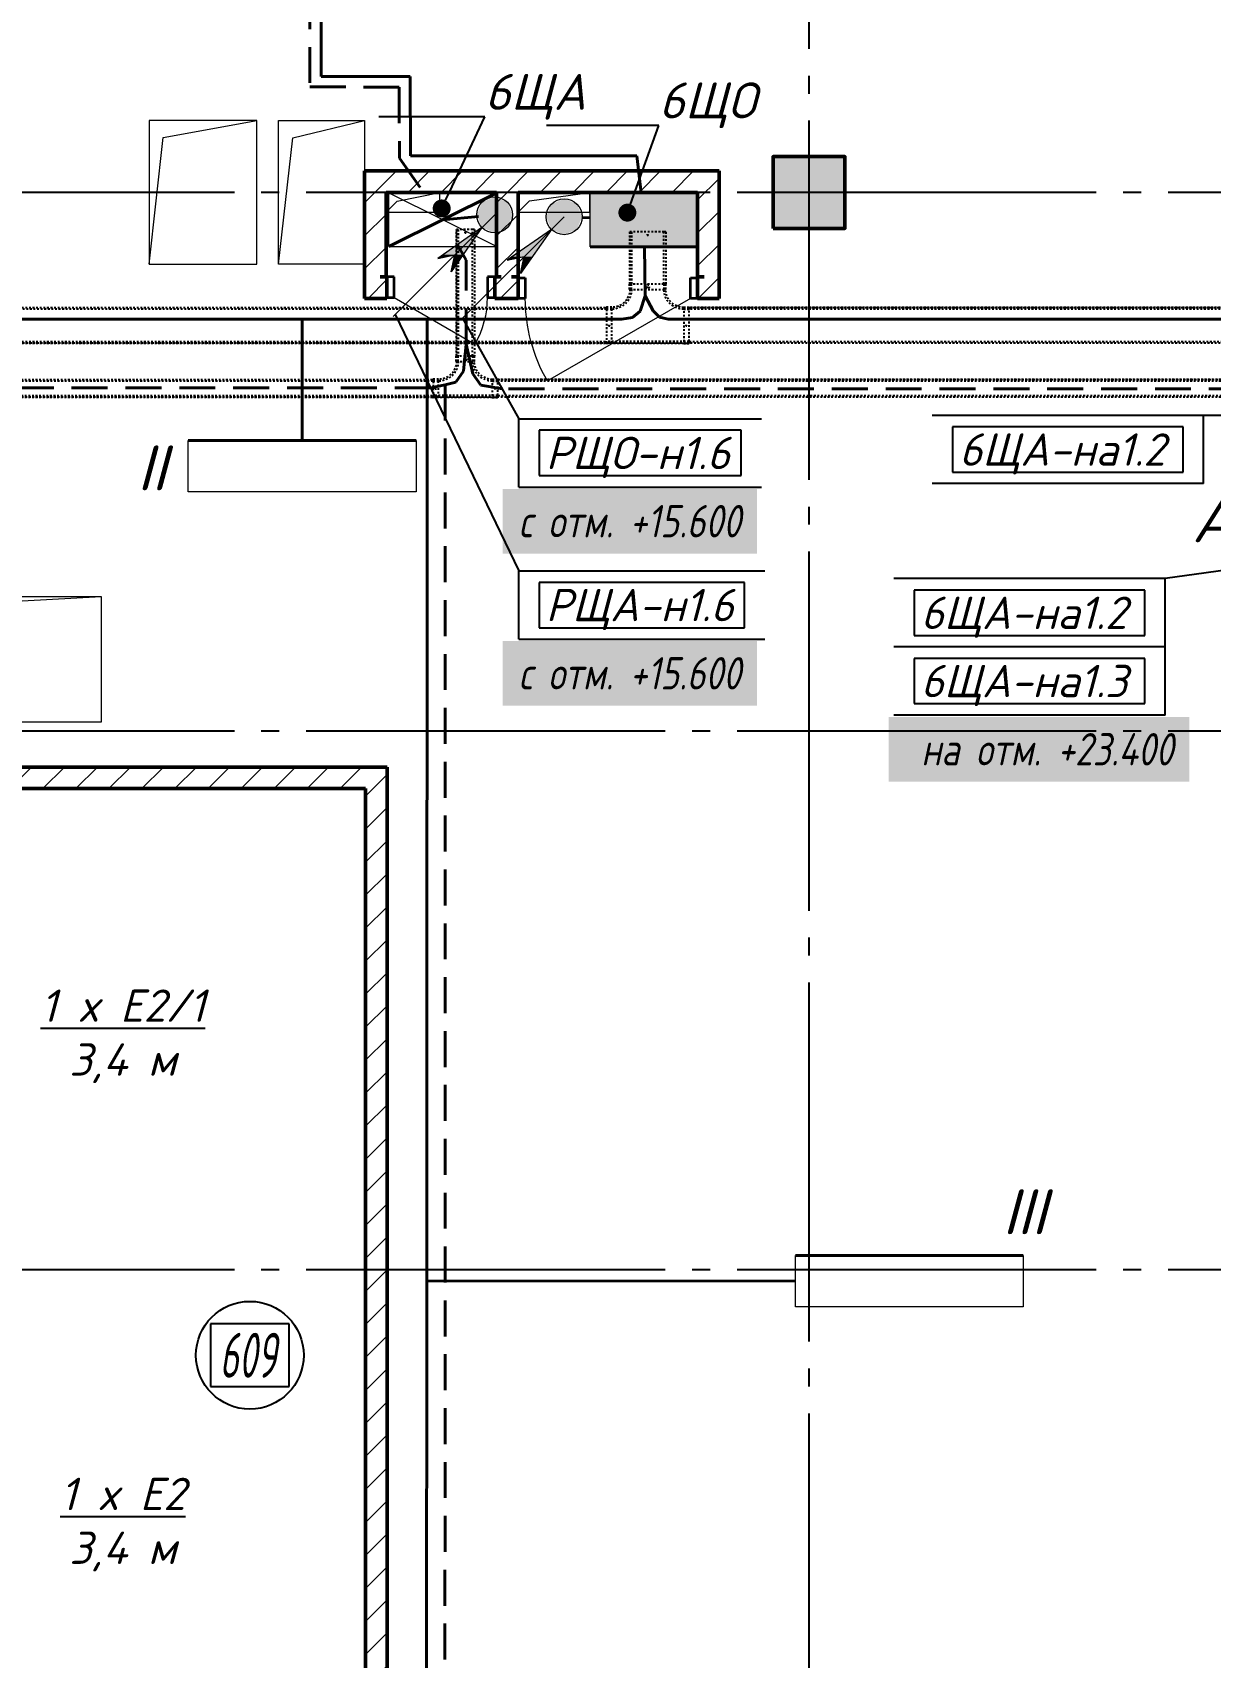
# Model space of a CAD drawing. Header units: millimetres. Extents: x 0 to 1093, y 0 to 420.
# Drawn here: x 414.9 to 480.6, y 198 to 288.5 of the extents above; entities that cross this region are included whole.
import ezdxf
from ezdxf import colors
from ezdxf.entities.mleader import LeaderData, LeaderLine
from ezdxf.math import Vec2, Vec3

# ---------------------------------------------------------------- set-up
doc = ezdxf.new("R2010")
doc.units = ezdxf.units.MM
doc.linetypes.add('JIS_02_2.0', pattern=[3, 2, -1])
doc.linetypes.add('ГОСТ 2.303 5', pattern=[24, 20, -1.5, 1, -1.5])
for name, color, linetype in [('Viewport1ForCustomObjects_0', 7, 'Continuous'), ('Viewport2ForCustomObjects_0', 7, 'Continuous'), ('Номер помещения', 7, 'Continuous'), ('СПКБ-0000-000-АР#006$0$Двери ArchiCAD', 7, 'Continuous'), ('СПКБ-0000-000-АР#006$0$Колонны существующие', 7, 'Continuous'), ('СПКБ-0000-000-АР#006$0$Стены', 7, 'Continuous'), ('Строительные оси', 7, 'Continuous'), ('ЭМ_ЛОТКИ', 3, 'JIS_02_2.0'), ('ЭО_АВАРИЙНОЕ ОСВЕЩЕНИЕ', 7, 'Continuous'), ('ЭО_РАБОЧЕЕ ОСВЕЩЕНИЕ', 7, 'Continuous'), ('ЭС', 7, 'Continuous')]:
    doc.layers.add(name, color=color, linetype=linetype)
for name, color, linetype, lineweight, true_color in [('СПКБ-0000-000-АР#006$0$Двери ArchiCAD_Ном._пера__23', 7, 'Continuous', 35, 0xff6600), ('СПКБ-0000-000-АР#006$0$Двери ArchiCAD_Ном._пера__3', 7, 'Continuous', 18, 0xff6600), ('СПКБ-0000-000-АР#006$0$Двери ArchiCAD_Ном._пера__58', 7, 'Continuous', 50, 0xdf0000), ('СПКБ-0000-000-АР#006$0$Колонны существующие_Ном._пера__102', 7, 'Continuous', 13, 0xcccccc), ('СПКБ-0000-000-АР#006$0$Стены_Ном._пера__161', 7, 'Continuous', 13, 0xe11606), ('СПКБ-0000-000-АР#006$0$Стены_Ном._пера__58', 7, 'Continuous', 50, 0xdf0000)]:
    doc.layers.add(name, color=color, linetype=linetype, lineweight=lineweight, true_color=true_color)
for name, color, linetype, lineweight in [('СПКБ-0000-000-АР#006$0$Колонны существующие_Ном._пера__141', 7, 'Continuous', 50), ('СПКБ-0000-000-АР#006$0$Стены_Ном._пера__20', 1, 'Continuous', 20), ('СПКБ-0000-000-АР#006$0$Шахты ОВ_Ном._пера__1', 7, 'Continuous', 13)]:
    doc.layers.add(name, color=color, linetype=linetype, lineweight=lineweight)
doc.styles.add('1.8', font='isocpeui.ttf', dxfattribs={"height": 1.8})
doc.styles.add('2.5', font='isocpeui.ttf')
doc.styles.add('CustomTextStyle13', font='isocpeui.ttf', dxfattribs={"width": 0.592798, "height": 2.5})
doc.styles.add('CustomTextStyle58', font='isocpeui.ttf', dxfattribs={"width": 0.987755, "height": 1.8})
doc.styles.add('CustomTextStyle68', font='isocpeui.ttf', dxfattribs={"width": 0.987755, "height": 1.8})
doc.styles.add('CustomTextStyle70', font='isocpeui.ttf', dxfattribs={"width": 0.987755, "height": 1.8})
doc.styles.add('CustomTextStyle87', font='isocpeui.ttf', dxfattribs={"width": 0.987755, "height": 1.8})
doc.styles.add('CustomTextStyle88', font='isocpeui.ttf', dxfattribs={"width": 0.987755, "height": 1.8})
pattern_1 = [(45, (0, 0), (-91.9239, 91.9239), [])]

# ---------------------------------------------------------------- blocks, each defined once
blk = doc.blocks.new('*U330')
at = {"color": 0, "linetype": 'ByBlock', "lineweight": -2}
for p, q in [((-101, 0), (-101, -29.5)), ((-101, 0), (-100.2, 0)), ((-100.2, 0), (-100.2, -29.5)), ((-100.2, 0), (-98.7, 0)), ((-98.7, 0), (98.7, 0)), ((98.7, 0), (100.2, 0)), ((100.2, 0), (100.2, -29.5)), ((100.2, 0), (101, 0)), ((101, 0), (101, -29.5)), ((-100, -31), (-100, -21886.1)), ((-90, -31), (-100, -31)), ((-100, -21886.1), (-100, -31)), ((-90, -21886.1), (-90, -31)), ((90, -31), (90, -21886.1)), ((100, -31), (90, -31)), ((100, -21886.1), (100, -31)), ((100, -21886.1), (100, -31))]:
    blk.add_line(p, q, dxfattribs=at)
blk.add_circle((0, -15), 3.5, dxfattribs=at)
for centre, radius, start, end in [((-99.8, -29.5), 1.21, 180.00001, 247.38013), ((-100.4, -31), 0.413, 0, 67.38013), ((-99.8, -29.5), 0.413, 180.00004, 247.38013), ((-100.4, -31), 1.21, 0, 67.38013), ((100.4, -31), 1.21, 112.61987, 180), ((99.8, -29.5), 0.413, 292.61987, 359.99996), ((100.4, -31), 0.413, 112.61987, 180), ((99.8, -29.5), 1.21, 292.61987, 359.99999)]:
    blk.add_arc(centre, radius, start, end, dxfattribs=at)
blk = doc.blocks.new('*U331')
at = {"color": 0, "linetype": 'ByBlock', "lineweight": -2}
for p, q in [((-50.7, 0), (-50.7, -29.5)), ((-50.7, 0), (-50, 0)), ((-50, 0), (-50, -29.5)), ((-50, 0), (-48.5, 0)), ((-48.5, 0), (48.5, 0)), ((48.5, 0), (50, 0)), ((50, 0), (50, -29.5)), ((50, 0), (50.7, 0)), ((50.7, 0), (50.7, -29.5)), ((-50, -31), (-50, -734)), ((-40, -31), (-50, -31)), ((-50, -734), (-50, -31)), ((-40, -734), (-40, -31)), ((40, -31), (40, -734)), ((50, -31), (40, -31)), ((50, -734), (50, -31)), ((50, -734), (50, -31)), ((-40, -734), (-50, -734)), ((40, -734), (-40, -734)), ((50, -734), (40, -734))]:
    blk.add_line(p, q, dxfattribs=at)
for centre in [(0, -15), (0, -719)]:
    blk.add_circle(centre, 3.5, dxfattribs=at)
for centre, radius, start, end in [((-49.4, -29.5), 1.33, 180.00001, 230.03378), ((-50.6, -31), 0.629, 0, 50.03378), ((-49.4, -29.5), 0.629, 180.00001, 230.03378), ((-50.6, -31), 1.33, 0, 50.03378), ((50.6, -31), 1.33, 129.96622, 180), ((49.4, -29.5), 0.629, 309.96622, 359.99999), ((50.6, -31), 0.629, 129.96622, 180), ((49.4, -29.5), 1.33, 309.96622, 359.99999)]:
    blk.add_arc(centre, radius, start, end, dxfattribs=at)
blk = doc.blocks.new('*U333')
at = {"color": 0, "linetype": 'ByBlock', "lineweight": -2}
for p, q in [((-200, 430), (-200, 460)), ((-200, 460), (-190, 460)), ((-200, 430), (-200, 460)), ((-190, 460), (-190, 430)), ((-190, 460), (-189.1, 460)), ((-189.1, 460), (-189, 460)), ((-189, 460), (-11, 460)), ((-10.9, 460), (-11, 460)), ((-10, 460), (-10.9, 460)), ((-10, 0), (-10, 460)), ((-10, 460), (0, 460)), ((0, 460), (0, 0)), ((0, 0), (0, 460)), ((-330, 330), (-300, 330)), ((-330, 330), (-330, 320)), ((-300, 330), (-330, 330)), ((-300, 320), (-330, 320)), ((-330, 319.2), (-330, 320)), ((-330, 319), (-330, 319.2)), ((-330, 141), (-330, 319)), ((-330, 141), (-330, 140.8)), ((-330, 140.8), (-330, 140)), ((-330, 140), (-300, 140)), ((-330, 130), (-330, 140)), ((-300, 130), (-330, 130)), ((-300, 130), (-330, 130)), ((-200, 0), (-200, 30)), ((-200, 30), (-200, 0)), ((-200, 0), (-190, 0)), ((-189, 0), (-191, 0)), ((-190, 30), (-190, 0)), ((-189.2, 0), (-190, 0)), ((-11, 0), (-189, 0)), ((-11, 0), (-10.8, 0)), ((-10.8, 0), (-10, 0)), ((-10, 0), (0, 0))]:
    blk.add_line(p, q, dxfattribs=at)
for centre, radius in [((-100, 445), 3.5), ((-315, 230), 9.82), ((-315, 230), 3.5), ((-100, 15), 3.5)]:
    blk.add_circle(centre, radius, dxfattribs=at)
for centre, radius, start, end in [((-300, 430), 100, 270, 360), ((-300, 430), 110, 270, 360), ((-300, 30), 110, 0, 90), ((-300, 30), 100, 0, 90)]:
    blk.add_arc(centre, radius, start, end, dxfattribs=at)
blk = doc.blocks.new('*U334')
at = {"color": 0, "linetype": 'ByBlock', "lineweight": -2}
for p, q in [((-100, 330), (-100, 360)), ((-100, 360), (-90, 360)), ((-100, 330), (-100, 360)), ((-90, 360), (-90, 330)), ((-90, 360), (-89.1, 360)), ((-89.1, 360), (-89, 360)), ((-89, 360), (-11, 360)), ((-10.9, 360), (-11, 360)), ((-10, 360), (-10.9, 360)), ((-10, 0), (-10, 360)), ((-10, 360), (0, 360)), ((0, 360), (0, 0)), ((0, 0), (0, 360)), ((-230, 230), (-200, 230)), ((-230, 230), (-230, 220)), ((-200, 230), (-230, 230)), ((-200, 220), (-230, 220)), ((-230, 219.2), (-230, 220)), ((-230, 219), (-230, 219.2)), ((-230, 141), (-230, 219)), ((-230, 141), (-230, 140.8)), ((-230, 140.8), (-230, 140)), ((-230, 140), (-200, 140)), ((-230, 130), (-230, 140)), ((-200, 130), (-230, 130)), ((-200, 130), (-230, 130)), ((-100, 0), (-100, 30)), ((-100, 30), (-100, 0)), ((-100, 0), (-90, 0)), ((-89, 0), (-91, 0)), ((-90, 30), (-90, 0)), ((-89.2, 0), (-90, 0)), ((-11, 0), (-89, 0)), ((-11, 0), (-10.8, 0)), ((-10.8, 0), (-10, 0)), ((-10, 0), (0, 0))]:
    blk.add_line(p, q, dxfattribs=at)
for centre, radius in [((-50, 345), 3.5), ((-215, 180), 9.82), ((-215, 180), 3.5), ((-50, 15), 3.5)]:
    blk.add_circle(centre, radius, dxfattribs=at)
for centre, radius, start, end in [((-200, 330), 100, 270, 360), ((-200, 330), 110, 270, 360), ((-200, 30), 110, 0, 90), ((-200, 30), 100, 0, 90)]:
    blk.add_arc(centre, radius, start, end, dxfattribs=at)
blk = doc.blocks.new('*U335')
at = {"color": 0, "linetype": 'ByBlock', "lineweight": -2}
for p, q in [((-101, 0), (-101, -29.5)), ((-101, 0), (-100.2, 0)), ((-100.2, 0), (-100.2, -29.5)), ((-100.2, 0), (-98.7, 0)), ((-98.7, 0), (98.7, 0)), ((98.7, 0), (100.2, 0)), ((100.2, 0), (100.2, -29.5)), ((100.2, 0), (101, 0)), ((101, 0), (101, -29.5)), ((-100, -31), (-100, -320)), ((-90, -31), (-100, -31)), ((-100, -320), (-100, -31)), ((-90, -320), (-90, -31)), ((90, -31), (90, -320)), ((100, -31), (90, -31)), ((100, -320), (100, -31)), ((100, -320), (100, -31)), ((-90, -320), (-100, -320)), ((90, -320), (-90, -320)), ((100, -320), (90, -320))]:
    blk.add_line(p, q, dxfattribs=at)
for centre in [(0, -15), (0, -305)]:
    blk.add_circle(centre, 3.5, dxfattribs=at)
for centre, radius, start, end in [((-99.8, -29.5), 1.21, 180.00001, 247.38013), ((-100.4, -31), 0.413, 0, 67.38013), ((-99.8, -29.5), 0.413, 180.00004, 247.38013), ((-100.4, -31), 1.21, 0, 67.38013), ((100.4, -31), 1.21, 112.61987, 180), ((99.8, -29.5), 0.413, 292.61987, 359.99996), ((100.4, -31), 0.413, 112.61987, 180), ((99.8, -29.5), 1.21, 292.61987, 359.99999)]:
    blk.add_arc(centre, radius, start, end, dxfattribs=at)
blk = doc.blocks.new('*U336')
at = {"color": 0, "linetype": 'ByBlock', "lineweight": -2}
for p, q in [((-101, 0), (-101, -29.5)), ((-101, 0), (-100.2, 0)), ((-100.2, 0), (-100.2, -29.5)), ((-100.2, 0), (-98.7, 0)), ((-98.7, 0), (98.7, 0)), ((98.7, 0), (100.2, 0)), ((100.2, 0), (100.2, -29.5)), ((100.2, 0), (101, 0)), ((101, 0), (101, -29.5)), ((-100, -31), (-100, -6487.7)), ((-90, -31), (-100, -31)), ((-100, -6487.7), (-100, -31)), ((-90, -6487.7), (-90, -31)), ((90, -31), (90, -6487.7)), ((100, -31), (90, -31)), ((100, -6487.7), (100, -31)), ((100, -6487.7), (100, -31)), ((-90, -6487.7), (-100, -6487.7)), ((90, -6487.7), (-90, -6487.7)), ((100, -6487.7), (90, -6487.7))]:
    blk.add_line(p, q, dxfattribs=at)
for centre in [(0, -15), (0, -6472.7)]:
    blk.add_circle(centre, 3.5, dxfattribs=at)
for centre, radius, start, end in [((-99.8, -29.5), 1.21, 180.00001, 247.38013), ((-100.4, -31), 0.413, 0, 67.38013), ((-99.8, -29.5), 0.413, 180.00004, 247.38013), ((-100.4, -31), 1.21, 0, 67.38013), ((100.4, -31), 1.21, 112.61987, 180), ((99.8, -29.5), 0.413, 292.61987, 359.99996), ((100.4, -31), 0.413, 112.61987, 180), ((99.8, -29.5), 1.21, 292.61987, 359.99999)]:
    blk.add_arc(centre, radius, start, end, dxfattribs=at)
blk = doc.blocks.new('*U337')
at = {"color": 0, "linetype": 'ByBlock', "lineweight": -2}
for p, q in [((-50.7, 0), (-50.7, -29.5)), ((-50.7, 0), (-50, 0)), ((-50, 0), (-50, -29.5)), ((-50, 0), (-48.5, 0)), ((-48.5, 0), (48.5, 0)), ((48.5, 0), (50, 0)), ((50, 0), (50, -29.5)), ((50, 0), (50.7, 0)), ((50.7, 0), (50.7, -29.5)), ((-50, -31), (-50, -7577)), ((-40, -31), (-50, -31)), ((-50, -7577), (-50, -31)), ((-40, -7577), (-40, -31)), ((40, -31), (40, -7577)), ((50, -31), (40, -31)), ((50, -7577), (50, -31)), ((50, -7577), (50, -31)), ((-40, -7577), (-50, -7577)), ((40, -7577), (-40, -7577)), ((50, -7577), (40, -7577))]:
    blk.add_line(p, q, dxfattribs=at)
for centre in [(0, -15), (0, -7562)]:
    blk.add_circle(centre, 3.5, dxfattribs=at)
for centre, radius, start, end in [((-49.4, -29.5), 1.33, 180.00001, 230.03378), ((-50.6, -31), 0.629, 0, 50.03378), ((-49.4, -29.5), 0.629, 180.00001, 230.03378), ((-50.6, -31), 1.33, 0, 50.03378), ((50.6, -31), 1.33, 129.96622, 180), ((49.4, -29.5), 0.629, 309.96622, 359.99999), ((50.6, -31), 0.629, 129.96622, 180), ((49.4, -29.5), 1.33, 309.96622, 359.99999)]:
    blk.add_arc(centre, radius, start, end, dxfattribs=at)
blk = doc.blocks.new('_Dot')
at = {"color": 0, "linetype": 'ByBlock', "lineweight": -2}
blk.add_line((-0.5, 0), (-1, 0), dxfattribs=at)
at = {"color": 0, "linetype": 'ByBlock', "const_width": 0.5}
blk.add_lwpolyline([(-0.25, 0, 1), (0.25, 0, 1)], format="xyb", close=True, dxfattribs=at)
blk = doc.blocks.new('*U339')
at = {"color": 0, "linetype": 'ByBlock', "lineweight": -2}
for p, q in [((-50.7, 0), (-50.7, -29.5)), ((-50.7, 0), (-50, 0)), ((-50, 0), (-50, -29.5)), ((-50, 0), (-48.5, 0)), ((-48.5, 0), (48.5, 0)), ((48.5, 0), (50, 0)), ((50, 0), (50, -29.5)), ((50, 0), (50.7, 0)), ((50.7, 0), (50.7, -29.5)), ((-50, -31), (-50, -20923.8)), ((-40, -31), (-50, -31)), ((-50, -20923.8), (-50, -31)), ((-40, -20923.8), (-40, -31)), ((40, -31), (40, -20923.8)), ((50, -31), (40, -31)), ((50, -20923.8), (50, -31)), ((50, -20923.8), (50, -31))]:
    blk.add_line(p, q, dxfattribs=at)
blk.add_circle((0, -15), 3.5, dxfattribs=at)
for centre, radius, start, end in [((-49.4, -29.5), 1.33, 180.00001, 230.03378), ((-50.6, -31), 0.629, 0, 50.03378), ((-49.4, -29.5), 0.629, 180.00001, 230.03378), ((-50.6, -31), 1.33, 0, 50.03378), ((50.6, -31), 1.33, 129.96622, 180), ((49.4, -29.5), 0.629, 309.96622, 359.99999), ((50.6, -31), 0.629, 129.96622, 180), ((49.4, -29.5), 1.33, 309.96622, 359.99999)]:
    blk.add_arc(centre, radius, start, end, dxfattribs=at)
blk = doc.blocks.new('*E373')
at = {"layer": 'Номер помещения', "color": 7, "linetype": 'Continuous', "true_color": 0xffffff}
for p, q in [((91.479, 95.85), (87.105, 95.85)), ((87.105, 95.85), (87.105, 92.35)), ((91.479, 92.35), (91.479, 95.85)), ((87.105, 92.35), (91.479, 92.35)), ((87.105, 92.35), (87.105, 92.35))]:
    blk.add_line(p, q, dxfattribs=at)
at = {"layer": 'Номер помещения', "color": 6, "linetype": 'Continuous'}
blk.add_circle((89.292, 94.1), 3, dxfattribs=at)
at = {"layer": 'Строительные оси', "color": 3, "linetype": 'ГОСТ 2.303 5', "lineweight": 25}
for p, q in [((120.431, 258.857), (120.431, -45.143)), ((280.431, 158.857), (-283.569, 158.857)), ((280.431, 128.857), (-283.569, 128.857)), ((280.431, 98.857), (-283.569, 98.857))]:
    blk.add_line(p, q, dxfattribs=at)
at = {"layer": 'ЭО_АВАРИЙНОЕ ОСВЕЩЕНИЕ', "color": 1, "linetype": 'JIS_02_2.0', "lineweight": 40}
for p, q in [((92.629, 205.953), (92.629, 164.74)), ((92.629, 164.74), (97.603, 164.717)), ((97.603, 164.717), (97.631, 160.768)), ((97.631, 160.768), (98.986, 158.838)), ((100.039, 157.338), (102.927, 157.607)), ((101.346, 155.077), (100.906, 155.838)), ((101.346, 150.4), (101.346, 155.077)), ((101.346, 150.4), (101.185, 148.908)), ((101.711, 148.764), (101.346, 150.4)), ((101.346, 150.4), (101.346, 150.4)), ((101.346, 150.4), (101.346, 150.4)), ((101.185, 148.908), (100.772, 148.288)), ((102.158, 148.122), (101.711, 148.764)), ((99.366, 147.967), (42.257, 147.967)), ((100.173, 148.151), (99.366, 147.967)), ((100.173, 148.151), (100.154, 48.159)), ((100.772, 148.288), (100.173, 148.151)), ((103.356, 147.919), (102.158, 148.122)), ((150.706, 147.919), (103.356, 147.919))]:
    blk.add_line(p, q, dxfattribs=at)
at = {"layer": 'ЭО_АВАРИЙНОЕ ОСВЕЩЕНИЕ', "color": 1, "lineweight": 40}
blk.add_line((97.039, 155.838), (103.039, 158.838), dxfattribs=at)
at = {"layer": 'ЭО_АВАРИЙНОЕ ОСВЕЩЕНИЕ', "color": 7, "lineweight": 0}
for p, q in [((97.039, 158.838), (103.039, 155.838)), ((97.039, 158.838), (103.039, 158.838)), ((97.039, 155.838), (97.039, 158.838)), ((103.039, 158.838), (103.039, 155.838)), ((97.039, 155.838), (103.039, 155.838))]:
    blk.add_line(p, q, dxfattribs=at)
at = {"layer": 'ЭО_РАБОЧЕЕ ОСВЕЩЕНИЕ', "color": 5, "lineweight": 40}
for p, q in [((93.26, 201.923), (93.26, 165.316)), ((93.26, 165.316), (98.22, 165.305)), ((98.22, 165.305), (98.234, 160.901)), ((98.234, 160.901), (110.848, 160.901)), ((110.848, 160.901), (111.082, 158.829)), ((108.251, 157.447), (107.796, 157.465)), ((108.251, 155.829), (114.251, 155.829)), ((111.303, 153.097), (111.27, 155.829)), ((111.039, 152.24), (111.303, 153.097)), ((111.303, 153.097), (111.303, 153.097)), ((111.303, 153.097), (111.752, 152.258)), ((110.607, 151.897), (111.039, 152.24)), ((111.752, 152.258), (112.109, 151.907)), ((47.409, 151.806), (92.152, 151.806)), ((92.152, 151.806), (92.208, 151.806)), ((99.164, 151.806), (92.152, 151.806)), ((92.208, 145.039), (92.208, 151.806)), ((92.208, 151.806), (110.005, 151.806)), ((99.142, 98.235), (99.164, 151.806)), ((110.005, 151.806), (110.607, 151.897)), ((112.109, 151.907), (112.594, 151.806)), ((112.594, 151.806), (164.583, 151.806)), ((85.863, 145.039), (98.553, 145.039)), ((119.679, 99.647), (132.369, 99.651)), ((99.12, 45.34), (99.142, 98.235)), ((99.142, 98.235), (119.679, 98.226))]:
    blk.add_line(p, q, dxfattribs=at)
at = {"layer": 'ЭО_РАБОЧЕЕ ОСВЕЩЕНИЕ', "color": 7, "lineweight": 0}
for p, q in [((108.251, 158.829), (114.251, 158.829)), ((108.251, 155.829), (108.251, 158.829)), ((114.251, 155.829), (114.251, 158.829)), ((85.863, 142.189), (85.863, 145.039)), ((98.553, 145.039), (98.553, 142.189)), ((98.553, 142.189), (85.863, 142.189)), ((119.68, 96.797), (119.679, 99.647)), ((132.369, 99.651), (132.37, 96.801)), ((132.37, 96.801), (119.68, 96.797))]:
    blk.add_line(p, q, dxfattribs=at)
at = {"layer": 'ЭО_РАБОЧЕЕ ОСВЕЩЕНИЕ', "color": 5, "lineweight": 0}
for points in [[(108.251, 158.829), (108.251, 155.829), (114.251, 155.829)], [(108.251, 158.829), (114.251, 158.829), (114.251, 155.829)]]:
    blk.add_solid(points, dxfattribs=at)
at = {"layer": 'ЭС', "color": 7, "lineweight": 0}
for p, q in [((97.27, 151.95), (102.927, 157.607)), ((101.14, 151.848), (106.797, 157.505)), ((102.22, 156.9), (99.763, 155.179)), ((102.22, 156.9), (100.499, 154.443)), ((106.09, 156.798), (103.632, 155.077)), ((106.09, 156.798), (104.369, 154.34)), ((99.763, 155.179), (100.704, 155.384)), ((100.499, 154.443), (100.704, 155.384)), ((103.632, 155.077), (104.574, 155.282)), ((104.369, 154.34), (104.574, 155.282))]:
    blk.add_line(p, q, dxfattribs=at)
for centre in [(102.927, 157.607), (106.797, 157.505)]:
    blk.add_circle(centre, 1, dxfattribs=at)
at = {"layer": 'ЭС', "color": 1, "lineweight": 60}
for points in [[(102.927, 158.607), (102.22, 158.314), (103.634, 158.314)], [(102.22, 158.314), (101.927, 157.607), (103.927, 157.607)], [(101.927, 157.607), (102.22, 156.9), (103.634, 156.9)], [(101.927, 157.607), (103.927, 157.607), (103.634, 156.9)], [(102.22, 158.314), (103.634, 158.314), (103.927, 157.607)], [(102.22, 156.9), (103.634, 156.9), (102.927, 156.607)]]:
    blk.add_solid(points, dxfattribs=at)
at = {"layer": 'ЭС', "color": 5, "lineweight": 60}
for points in [[(106.797, 158.505), (106.09, 158.212), (107.504, 158.212)], [(106.09, 158.212), (105.797, 157.505), (107.797, 157.505)], [(105.797, 157.505), (106.09, 156.798), (107.504, 156.798)], [(105.797, 157.505), (107.797, 157.505), (107.504, 156.798)], [(106.09, 158.212), (107.504, 158.212), (107.797, 157.505)], [(106.09, 156.798), (107.504, 156.798), (106.797, 156.505)]]:
    blk.add_solid(points, dxfattribs=at)
at = {"layer": 'ЭС', "color": 1, "lineweight": 0}
for points in [[(102.22, 156.9), (100.056, 155.384), (100.704, 155.384)], [(102.22, 156.9), (100.704, 155.384), (101.159, 155.384)], [(100.056, 155.384), (100.704, 155.384), (99.763, 155.179)], [(100.66, 155.179), (101.015, 155.179), (100.499, 154.443)], [(100.704, 155.384), (100.66, 155.179), (101.015, 155.179)], [(100.704, 155.384), (101.159, 155.384), (101.015, 155.179)]]:
    blk.add_solid(points, dxfattribs=at)
at = {"layer": 'ЭС', "color": 5, "lineweight": 0}
for points in [[(106.09, 156.798), (103.925, 155.282), (104.574, 155.282)], [(106.09, 156.798), (104.574, 155.282), (105.029, 155.282)], [(103.925, 155.282), (104.574, 155.282), (103.632, 155.077)], [(104.53, 155.077), (104.885, 155.077), (104.369, 154.34)], [(104.574, 155.282), (104.53, 155.077), (104.885, 155.077)], [(104.574, 155.282), (105.029, 155.282), (104.885, 155.077)]]:
    blk.add_solid(points, dxfattribs=at)
at = {"layer": 'Номер помещения', "linetype": 'Continuous', "style": 'CustomTextStyle13', "width": 0.592798}
blk.add_text('609', height=2.5, dxfattribs=at).set_placement((87.605, 92.85))
blk = doc.blocks.new('СПКБ-0000-000-АР#006$0$Стена_26', base_point=(9693, 6966.1))
at = {"layer": 'СПКБ-0000-000-АР#006$0$Стены_Ном._пера__20', "linetype": 'Continuous', "lineweight": 20}
h = blk.add_hatch(dxfattribs=at)
h.set_pattern_fill('КИРПИЧ_ОБЫКНОВЕННЫЙ', color=1, style=0, pattern_type=2)
h.set_pattern_definition(pattern_1)
h.paths.add_polyline_path([(9693, 6966.1), (9693, 12685.6), (9573, 12565.6), (9573, 7086.1)])
at = {"layer": 'СПКБ-0000-000-АР#006$0$Стены_Ном._пера__58', "color": 12, "linetype": 'Continuous', "lineweight": 50, "true_color": 0xdf0000, "flags": 128}
for points in [[(9693, 6966.1), (9693, 12685.6)], [(9573, 12565.6), (9573, 7086.1)]]:
    blk.add_lwpolyline(points, dxfattribs=at)
blk = doc.blocks.new('СПКБ-0000-000-АР#006$0$Стена_27', base_point=(9693, 12685.6))
at = {"layer": 'СПКБ-0000-000-АР#006$0$Стены_Ном._пера__20', "linetype": 'Continuous', "lineweight": 20}
h = blk.add_hatch(dxfattribs=at)
h.set_pattern_fill('КИРПИЧ_ОБЫКНОВЕННЫЙ', color=1, style=0, pattern_type=2)
h.set_pattern_definition(pattern_1)
h.paths.add_polyline_path([(9693, 12685.6), (4840.9, 12685.6), (4960.9, 12565.6), (9573, 12565.6)])
at = {"layer": 'СПКБ-0000-000-АР#006$0$Стены_Ном._пера__58', "color": 12, "linetype": 'Continuous', "lineweight": 50, "true_color": 0xdf0000, "flags": 128}
for points in [[(9693, 12685.6), (4840.9, 12685.6)], [(4960.9, 12565.6), (9573, 12565.6)]]:
    blk.add_lwpolyline(points, dxfattribs=at)
blk = doc.blocks.new('СПКБ-0000-000-АР#006$0$Стена_54', base_point=(9567.7, 16005.7))
at = {"layer": 'СПКБ-0000-000-АР#006$0$Стены_Ном._пера__161', "linetype": 'Continuous', "lineweight": 13, "true_color": 0xe11606}
h = blk.add_hatch(dxfattribs=at)
h.set_pattern_fill('КИРПИЧ_ОБЫКНОВЕННЫЙ', color=12, style=0, pattern_type=2)
h.set_pattern_definition(pattern_1)
h.paths.add_polyline_path([(9687.7, 15885.7), (11423, 15885.7), (11543, 16005.7), (9567.7, 16005.7)])
at = {"layer": 'СПКБ-0000-000-АР#006$0$Стены_Ном._пера__58', "color": 12, "linetype": 'Continuous', "lineweight": 50, "true_color": 0xdf0000, "flags": 128}
for points in [[(11543, 16005.7), (9567.7, 16005.7)], [(9687.7, 15885.7), (10303, 15885.7)], [(10423, 15885.7), (11423, 15885.7)]]:
    blk.add_lwpolyline(points, dxfattribs=at)
blk = doc.blocks.new('СПКБ-0000-000-АР#006$0$Стена_55', base_point=(11423, 15295.9))
at = {"layer": 'СПКБ-0000-000-АР#006$0$Стены_Ном._пера__161', "linetype": 'Continuous', "lineweight": 13, "true_color": 0xe11606}
h = blk.add_hatch(dxfattribs=at)
h.set_pattern_fill('КИРПИЧ_ОБЫКНОВЕННЫЙ', color=12, style=0, pattern_type=2)
h.set_pattern_definition(pattern_1)
h.paths.add_polyline_path([(11543, 15295.9), (11543, 16005.7), (11423, 15885.7), (11423, 15415.9)])
at = {"layer": 'СПКБ-0000-000-АР#006$0$Стены_Ном._пера__58', "color": 12, "linetype": 'Continuous', "lineweight": 50, "true_color": 0xdf0000, "flags": 128}
for points in [[(11543, 15295.9), (11543, 16005.7)], [(11423, 15885.7), (11423, 15415.9)]]:
    blk.add_lwpolyline(points, dxfattribs=at)
blk = doc.blocks.new('СПКБ-0000-000-АР#006$0$Стена_56', base_point=(10423, 15295.9))
at = {"layer": 'СПКБ-0000-000-АР#006$0$Стены_Ном._пера__161', "linetype": 'Continuous', "lineweight": 13, "true_color": 0xe11606}
h = blk.add_hatch(dxfattribs=at)
h.set_pattern_fill('КИРПИЧ_ОБЫКНОВЕННЫЙ', color=12, style=0, pattern_type=2)
h.set_pattern_definition(pattern_1)
h.paths.add_polyline_path([(10423, 15415.9), (10423, 15885.7), (10303, 15885.7), (10303, 15415.9)])
at = {"layer": 'СПКБ-0000-000-АР#006$0$Стены_Ном._пера__58', "color": 12, "linetype": 'Continuous', "lineweight": 50, "true_color": 0xdf0000, "flags": 128}
for points in [[(10303, 15885.7), (10303, 15415.9)], [(10423, 15415.9), (10423, 15885.7)]]:
    blk.add_lwpolyline(points, dxfattribs=at)
blk = doc.blocks.new('СПКБ-0000-000-АР#006$0$Стена_71', base_point=(9567.7, 15295.9))
at = {"layer": 'СПКБ-0000-000-АР#006$0$Стены_Ном._пера__161', "linetype": 'Continuous', "lineweight": 13, "true_color": 0xe11606}
h = blk.add_hatch(dxfattribs=at)
h.set_pattern_fill('КИРПИЧ_ОБЫКНОВЕННЫЙ', color=12, style=0, pattern_type=2)
h.set_pattern_definition(pattern_1)
h.paths.add_polyline_path([(9687.7, 15415.9), (9687.7, 15885.7), (9567.7, 16005.7), (9567.7, 15295.9)])
at = {"layer": 'СПКБ-0000-000-АР#006$0$Стены_Ном._пера__58', "color": 12, "linetype": 'Continuous', "lineweight": 50, "true_color": 0xdf0000, "flags": 128}
for points in [[(9567.7, 16005.7), (9567.7, 15295.9)], [(9687.7, 15415.9), (9687.7, 15885.7)]]:
    blk.add_lwpolyline(points, dxfattribs=at)
blk = doc.blocks.new('СПКБ-0000-000-АР#006$0$Однопольная Дверь 19')
at = {"layer": 'СПКБ-0000-000-АР#006$0$Двери ArchiCAD_Ном._пера__23', "color": 30, "linetype": 'Continuous', "lineweight": 35, "true_color": 0xff6600}
for p, q in [((-260, 0), (-300, 0)), ((-300, 0), (-300, -115)), ((-260, -115), (-260, 0)), ((300, 0), (260, 0)), ((260, 0), (260, -115)), ((300, -115), (300, 0)), ((-300, -115), (-260, -115)), ((260, -115), (300, -115))]:
    blk.add_line(p, q, dxfattribs=at)
at = {"layer": 'СПКБ-0000-000-АР#006$0$Двери ArchiCAD_Ном._пера__3', "color": 30, "linetype": 'Continuous', "lineweight": 18, "true_color": 0xff6600}
blk.add_line((260, 0), (-190.3, 260), dxfattribs=at)
blk.add_arc((260, 0), 520, 150, 180, dxfattribs=at)
at = {"layer": 'СПКБ-0000-000-АР#006$0$Двери ArchiCAD_Ном._пера__58', "color": 12, "linetype": 'Continuous', "lineweight": 50, "true_color": 0xdf0000}
for p, q in [((-300, 5), (-337, 5)), ((-300, 0), (-300, 5)), ((-300, -115), (-300, 0)), ((300, 0), (300, 5)), ((300, 5), (337, 5)), ((300, -115), (300, 0)), ((-300, -115), (-337, -115)), ((300, -115), (337, -115))]:
    blk.add_line(p, q, dxfattribs=at)
blk = doc.blocks.new('СПКБ-0000-000-АР#006$0$Однопольная Дверь 19_2')
at = {"layer": 'СПКБ-0000-000-АР#006$0$Двери ArchiCAD_Ном._пера__23', "color": 30, "linetype": 'Continuous', "lineweight": 35, "true_color": 0xff6600}
for p, q in [((-460, 0), (-500, 0)), ((-500, 0), (-500, -115)), ((-460, -115), (-460, 0)), ((500, 0), (460, 0)), ((460, 0), (460, -115)), ((500, -115), (500, 0)), ((-500, -115), (-460, -115)), ((460, -115), (500, -115))]:
    blk.add_line(p, q, dxfattribs=at)
at = {"layer": 'СПКБ-0000-000-АР#006$0$Двери ArchiCAD_Ном._пера__3', "color": 30, "linetype": 'Continuous', "lineweight": 18, "true_color": 0xff6600}
blk.add_line((460, 0), (-336.7, 460), dxfattribs=at)
blk.add_arc((460, 0), 920, 150, 180, dxfattribs=at)
at = {"layer": 'СПКБ-0000-000-АР#006$0$Двери ArchiCAD_Ном._пера__58', "color": 12, "linetype": 'Continuous', "lineweight": 50, "true_color": 0xdf0000}
for p, q in [((-500, 0), (-537, 0)), ((-500, 0), (-500, -115)), ((500, 0), (500, -115)), ((500, 0), (537, 0)), ((-500, -120), (-537, -120)), ((-500, -115), (-500, -120)), ((500, -115), (500, -120)), ((500, -120), (537, -120))]:
    blk.add_line(p, q, dxfattribs=at)
blk = doc.blocks.new('СПКБ-0000-000-АР#006$0$Стена_101', base_point=(9567.7, 15295.9))
at = {"layer": 'СПКБ-0000-000-АР#006$0$Стены_Ном._пера__20', "linetype": 'Continuous', "lineweight": 20}
h = blk.add_hatch(dxfattribs=at)
h.set_pattern_fill('КИРПИЧ_ОБЫКНОВЕННЫЙ', color=1, style=0, pattern_type=2)
h.set_pattern_definition(pattern_1)
h.paths.add_polyline_path([(9567.7, 15295.9), (9692.7, 15295.9), (9692.7, 15300.9), (9692.7, 15415.9), (9687.7, 15415.9)])
h = blk.add_hatch(dxfattribs=at)
h.set_pattern_fill('КИРПИЧ_ОБЫКНОВЕННЫЙ', color=1, style=0, pattern_type=2)
h.set_pattern_definition(pattern_1)
h.paths.add_polyline_path([(10292.7, 15295.9), (10423, 15295.9), (10423, 15410.9), (10423, 15415.9), (10292.7, 15415.9), (10292.7, 15300.9)])
h = blk.add_hatch(dxfattribs=at)
h.set_pattern_fill('КИРПИЧ_ОБЫКНОВЕННЫЙ', color=1, style=0, pattern_type=2)
h.set_pattern_definition(pattern_1)
h.paths.add_polyline_path([(11543, 15295.9), (11423, 15415.9), (11423, 15410.9), (11423, 15295.9)])
at = {"layer": 'СПКБ-0000-000-АР#006$0$Стены_Ном._пера__58', "color": 12, "linetype": 'Continuous', "lineweight": 50, "true_color": 0xdf0000}
for p, q in [((9692.7, 15415.9), (9655.7, 15415.9)), ((9692.7, 15415.9), (9692.7, 15300.9)), ((10292.7, 15415.9), (10329.7, 15415.9)), ((10292.7, 15415.9), (10292.7, 15300.9)), ((10423, 15415.9), (10386, 15415.9)), ((10423, 15410.9), (10423, 15415.9)), ((10423, 15295.9), (10423, 15410.9)), ((11423, 15415.9), (11460, 15415.9)), ((11423, 15410.9), (11423, 15415.9)), ((11423, 15295.9), (11423, 15410.9)), ((9692.7, 15295.9), (9655.7, 15295.9)), ((9692.7, 15300.9), (9692.7, 15295.9)), ((10292.7, 15300.9), (10292.7, 15295.9)), ((10292.7, 15295.9), (10329.7, 15295.9)), ((10423, 15295.9), (10386, 15295.9)), ((11423, 15295.9), (11460, 15295.9))]:
    blk.add_line(p, q, dxfattribs=at)
at = {"layer": 'СПКБ-0000-000-АР#006$0$Стены_Ном._пера__58', "color": 12, "linetype": 'Continuous', "lineweight": 50, "true_color": 0xdf0000, "flags": 128}
for points in [[(9692.7, 15415.9), (9687.7, 15415.9)], [(10303, 15415.9), (10292.7, 15415.9)], [(9567.7, 15295.9), (9692.7, 15295.9)], [(10292.7, 15295.9), (10423, 15295.9)], [(11423, 15295.9), (11543, 15295.9)]]:
    blk.add_lwpolyline(points, dxfattribs=at)
at = {"layer": 'СПКБ-0000-000-АР#006$0$Двери ArchiCAD', "color": 21, "linetype": 'Continuous', "lineweight": 18, "true_color": 0xff9955, "zscale": 1000, "rotation": 180}
blk.add_blockref('СПКБ-0000-000-АР#006$0$Однопольная Дверь 19', (9992.7, 15300.9), dxfattribs=at)
at = {"layer": 'СПКБ-0000-000-АР#006$0$Двери ArchiCAD', "color": 21, "linetype": 'Continuous', "lineweight": 18, "true_color": 0xff9955, "xscale": -1, "zscale": 1000, "rotation": 180}
blk.add_blockref('СПКБ-0000-000-АР#006$0$Однопольная Дверь 19_2', (10923, 15295.9), dxfattribs=at)
blk = doc.blocks.new('СПКБ-0000-000-АР#006$0$Колонна_58', base_point=(12043.1, 15885.7))
at = {"layer": 'СПКБ-0000-000-АР#006$0$Колонны существующие_Ном._пера__102', "linetype": 'Continuous', "lineweight": 13, "true_color": 0xcccccc}
blk.add_hatch(color=254, dxfattribs=at).paths.add_polyline_path([(11843.1, 15685.7), (12243.1, 15685.7), (12243.1, 16085.7), (11843.1, 16085.7)])
at = {"layer": 'СПКБ-0000-000-АР#006$0$Колонны существующие_Ном._пера__141', "color": 7, "linetype": 'Continuous', "lineweight": 50, "flags": 128}
blk.add_lwpolyline([(11843.1, 15685.7), (12243.1, 15685.7), (12243.1, 16085.7), (11843.1, 16085.7)], close=True, dxfattribs=at)
blk = doc.blocks.new('*E372')
at = {"layer": 'СПКБ-0000-000-АР#006$0$Шахты ОВ_Ном._пера__1', "color": 7, "linetype": 'Continuous', "lineweight": 13}
for p, q in [((330.039, 188.759), (335.249, 189.704)), ((336.449, 189.704), (341.246, 189.704)), ((336.449, 181.704), (336.449, 189.704)), ((337.244, 188.735), (341.246, 189.704)), ((341.246, 189.704), (341.246, 181.704)), ((329.249, 181.704), (330.039, 188.759)), ((336.449, 181.704), (337.244, 188.735)), ((345.444, 185.701), (342.444, 185.701)), ((342.444, 185.701), (342.444, 184.601)), ((343.058, 185.215), (345.444, 185.701)), ((345.444, 184.601), (345.444, 185.701)), ((353.797, 185.701), (349.797, 185.701)), ((349.797, 185.701), (349.797, 184.601)), ((350.439, 185.242), (353.797, 185.701)), ((353.797, 184.601), (353.797, 185.701)), ((342.444, 184.601), (343.058, 185.215)), ((349.797, 184.601), (350.439, 185.242)), ((342.444, 184.601), (345.444, 184.601)), ((349.797, 184.601), (353.797, 184.601)), ((341.246, 181.704), (336.449, 181.704)), ((312.243, 162.413), (326.584, 163.208))]:
    blk.add_line(p, q, dxfattribs=at)
at = {"layer": 'СПКБ-0000-000-АР#006$0$Шахты ОВ_Ном._пера__1', "color": 7, "linetype": 'Continuous', "lineweight": 13, "flags": 128}
for points in [[(329.249, 189.704), (329.249, 181.704), (335.249, 181.704), (335.249, 189.704)], [(311.434, 163.208), (326.584, 163.208), (326.584, 156.208), (311.434, 156.208)]]:
    blk.add_lwpolyline(points, close=True, dxfattribs=at)
at = {"layer": 'СПКБ-0000-000-АР#006$0$Колонны существующие', "color": 7, "lineweight": 50, "xscale": 0.01, "yscale": 0.01, "zscale": 0.01}
blk.add_blockref('СПКБ-0000-000-АР#006$0$Колонна_58', (365.999, 185.701), dxfattribs=at)
at = {"layer": 'СПКБ-0000-000-АР#006$0$Стены', "color": 12, "lineweight": 50, "true_color": 0xdf0000, "xscale": 0.01, "yscale": 0.01, "zscale": 0.01}
for name, p in [('СПКБ-0000-000-АР#006$0$Стена_54', (341.245, 186.901)), ('СПКБ-0000-000-АР#006$0$Стена_71', (341.245, 179.803)), ('СПКБ-0000-000-АР#006$0$Стена_55', (359.797, 179.803)), ('СПКБ-0000-000-АР#006$0$Стена_56', (349.797, 179.803)), ('СПКБ-0000-000-АР#006$0$Стена_101', (341.245, 179.803)), ('СПКБ-0000-000-АР#006$0$Стена_27', (342.498, 153.7)), ('СПКБ-0000-000-АР#006$0$Стена_26', (342.498, 96.504))]:
    blk.add_blockref(name, p, dxfattribs=at)
blk = doc.blocks.new('CustomObjectsInViewport1_0')
at = {"layer": 'ЭС'}
for p, q in [((435.132, 272.784), (442.029, 258.508)), ((438.896, 272.576), (442.029, 266.978)), ((442.029, 266.978), (455.546, 266.978)), ((442.029, 263.178), (442.029, 266.978)), ((480.165, 267.168), (465.05, 267.168)), ((488.322, 267.168), (480.165, 267.168)), ((480.165, 263.368), (480.165, 267.168)), ((528.732, 265.209), (478.028, 258.077)), ((480.165, 263.368), (465.05, 263.368)), ((442.029, 263.178), (455.546, 263.178)), ((442.029, 258.508), (455.732, 258.508)), ((442.029, 254.708), (442.029, 258.508)), ((478.028, 258.077), (462.914, 258.077)), ((478.028, 250.477), (478.028, 258.077)), ((442.029, 254.708), (455.732, 254.708)), ((478.028, 254.277), (462.914, 254.277)), ((478.028, 250.477), (462.914, 250.477))]:
    blk.add_line(p, q, dxfattribs=at)
at = {"layer": 'ЭС', "color": 7, "true_color": 0xffffff}
for p, q in [((454.406, 266.338), (443.169, 266.338)), ((443.169, 266.338), (443.169, 263.818)), ((454.406, 263.818), (454.406, 266.338)), ((479.025, 266.528), (466.19, 266.528)), ((466.19, 266.528), (466.19, 264.008)), ((479.025, 264.008), (479.025, 266.528)), ((443.169, 263.818), (454.406, 263.818)), ((443.169, 263.818), (443.169, 263.818)), ((466.19, 264.008), (479.025, 264.008)), ((466.19, 264.008), (466.19, 264.008)), ((454.592, 257.868), (443.169, 257.868)), ((443.169, 257.868), (443.169, 255.348)), ((454.592, 255.348), (454.592, 257.868)), ((476.888, 257.437), (464.054, 257.437)), ((464.054, 257.437), (464.054, 254.917)), ((476.888, 254.917), (476.888, 257.437)), ((443.169, 255.348), (454.592, 255.348)), ((443.169, 255.348), (443.169, 255.348)), ((464.054, 254.917), (476.888, 254.917)), ((464.054, 254.917), (464.054, 254.917)), ((476.888, 253.637), (464.054, 253.637)), ((464.054, 253.637), (464.054, 251.117)), ((476.888, 251.117), (476.888, 253.637)), ((464.054, 251.117), (476.888, 251.117)), ((464.054, 251.117), (464.054, 251.117))]:
    blk.add_line(p, q, dxfattribs=at)
at = {"layer": 'ЭС', "width": 0.987755}
for s, style, p in [('6ЩА-на1.2', 'CustomTextStyle58', (466.55, 264.368)), ('РЩО-н1.6', 'CustomTextStyle68', (443.529, 264.178)), ('РЩА-н1.6', 'CustomTextStyle70', (443.529, 255.708)), ('6ЩА-на1.2', 'CustomTextStyle87', (464.414, 255.277)), ('6ЩА-на1.3', 'CustomTextStyle88', (464.414, 251.477))]:
    blk.add_text(s, height=1.8, dxfattribs=dict(at, style=style)).set_placement(p)

msp = doc.modelspace()

# ---------------------------------------------------------------- block references
msp.add_blockref('*E372', (92.189, 93.885))
at = {"layer": 'Viewport1ForCustomObjects_0'}
msp.add_blockref('CustomObjectsInViewport1_0', (0, 0), dxfattribs=at)
at = {"layer": 'Viewport2ForCustomObjects_0'}
msp.add_blockref('*E373', (337.756, 120.729), dxfattribs=at)
at = {"layer": 'ЭМ_ЛОТКИ', "xscale": -0.01, "yscale": 0.01, "zscale": 0.01}
for name, p, rotation in [('*U331', (439.054, 270.176), 180), ('*U335', (449.21, 274.186), 180), ('*U333', (451.51, 271.186), 89.99999999999855), ('*U330', (447.21, 272.186), 270), ('*U336', (451.21, 272.186), 90), ('*U334', (440.854, 268.176), 89.99999999999977), ('*U339', (437.554, 268.676), 270), ('*U337', (440.552, 268.676), 89.99999999999967)]:
    msp.add_blockref(name, p, dxfattribs=dict(at, rotation=rotation))

# ---------------------------------------------------------------- texts
at = {"layer": 'ЭО_АВАРИЙНОЕ ОСВЕЩЕНИЕ', "color": 1, "insert": (480.65, 261.356), "char_height": 2.5, "attachment_point": 5, "style": '2.5'}
msp.add_mtext('А', dxfattribs=at)
at = {"layer": 'ЭО_РАБОЧЕЕ ОСВЕЩЕНИЕ', "attachment_point": 5}
for s, insert, char_height, style in [('II', (421.588, 264.249), 2.5, '2.5'), ('{\\L1 x Е2/1\\P}3,4 м', (419.974, 232.589), 1.8, '1.8'), ('III', (470.184, 222.82), 2.5, '2.5'), ('{\\L1 x Е2\\P}3,4 м', (419.974, 205.396), 1.8, '1.8')]:
    msp.add_mtext(s, dxfattribs=dict(at, insert=insert, char_height=char_height, style=style))
at = {"layer": 'ЭС', "char_height": 1.8, "style": '1.8', "bg_fill": 1, "box_fill_scale": 1.5, "bg_fill_color": 7, "bg_fill_true_color": 16777215, "bg_fill_transparency": 0}
for s, insert, attachment_point in [('{\\W0.8;с отм. +15.600}', (442.029, 262.178), 1), ('{\\W0.8;с отм. +15.600}', (442.029, 253.708), 1), ('{\\W0.8;на отм. +23.400 }', (478.48, 249.477), 3)]:
    msp.add_mtext(s, dxfattribs=dict(at, insert=insert, attachment_point=attachment_point))

# ---------------------------------------------------------------- leaders
at = {"layer": 'ЭО_РАБОЧЕЕ ОСВЕЩЕНИЕ', "color": 0, "linetype": 'ByBlock', "lineweight": -2}
ml = msp.add_multileader_mtext('Standard', dxfattribs=at)
ml.set_content('6ЩА', style='2.5')
ml.set_leader_properties()
ml.set_arrow_properties(name='DOT')
ml.build(insert=Vec2(0, 0))
ml.multileader.update_dxf_attribs({"text_left_attachment_type": 6, "text_right_attachment_type": 6, "dogleg_length": 0, "arrow_head_size": 1})
ctx = ml.context
ctx.base_point, ctx.char_height, ctx.arrow_head_size, ctx.landing_gap_size, ctx.plane_origin = Vec3(440.13, 283.788), 2, 1, 0, Vec3(474.29, 252.346)
ctx.left_attachment, ctx.right_attachment = 6, 6
notes = []
notes.append((ctx, [(1, (1, 1, 0), (440.13, 283.788), (1, 0), 0, [(1, [(437.733, 278.695)], 0, [])])]))
ctx.mtext.insert, ctx.mtext.flow_direction = Vec3(440.13, 286.188), 5
ml = msp.add_multileader_mtext('Standard', dxfattribs=at)
ml.set_content('6ЩО', style='2.5')
ml.set_leader_properties()
ml.set_arrow_properties(name='DOT')
ml.build(insert=Vec2(0, 0))
ml.multileader.update_dxf_attribs({"text_left_attachment_type": 6, "text_right_attachment_type": 6, "dogleg_length": 0, "arrow_head_size": 1})
ctx = ml.context
ctx.base_point, ctx.char_height, ctx.arrow_head_size, ctx.landing_gap_size, ctx.plane_origin = Vec3(449.825, 283.312), 2, 1, 0, Vec3(497.723, 249.031)
ctx.left_attachment, ctx.right_attachment = 6, 6
notes.append((ctx, [(1, (1, 1, 0), (449.825, 283.312), (1, 0), 0, [(1, [(448.074, 278.461)], 0, [])])]))
ctx.mtext.insert, ctx.mtext.flow_direction = Vec3(449.825, 285.712), 5
for ctx, leaders in notes:
    for number, flags, end, landing, length, lines in leaders:
        leader = LeaderData()
        leader.index, (leader.has_last_leader_line, leader.has_dogleg_vector, leader.attachment_direction) = number, flags
        leader.last_leader_point, leader.dogleg_vector, leader.dogleg_length = Vec3(end), Vec3(landing), length
        for number, points, colour, breaks in lines:
            line = LeaderLine()
            line.index, line.vertices, line.color, line.breaks = number, Vec3.list(points), colors.encode_raw_color(colour), breaks
            leader.lines.append(line)
        ctx.leaders.append(leader)

doc.saveas('drawing.dxf')
